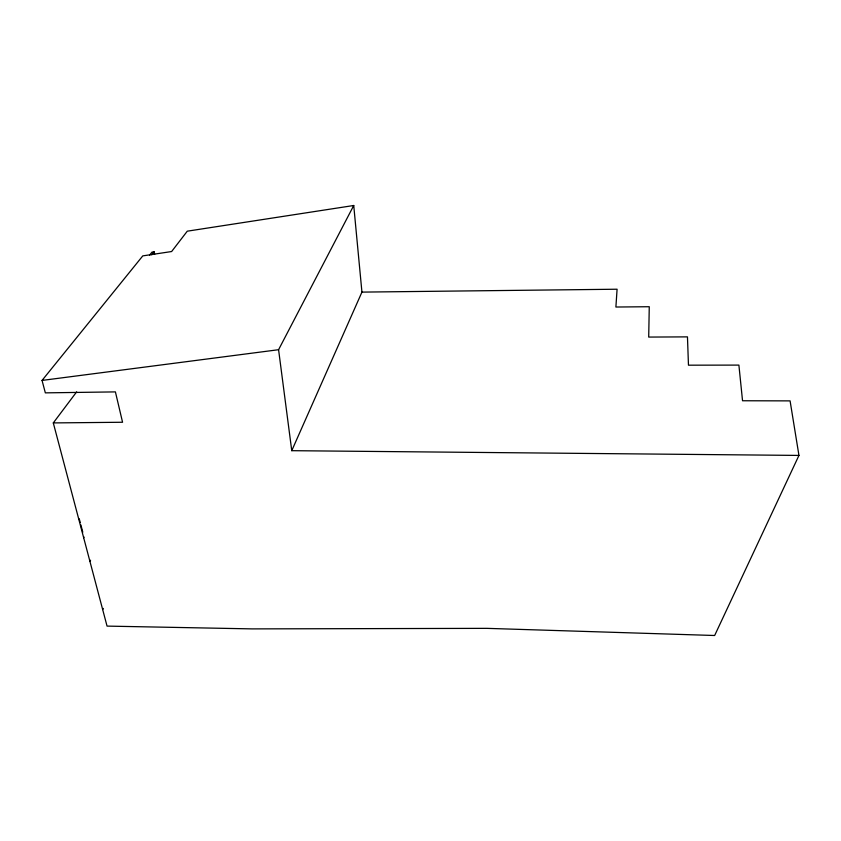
<?xml version="1.0" encoding="UTF-8"?>
<svg xmlns="http://www.w3.org/2000/svg" width="841" height="841" viewBox="0 0 841 841"><rect width="100%" height="100%" fill="white"/><g stroke="black" fill="none" stroke-linecap="round" stroke-linejoin="round"><path stroke-width="1.26" d="M798.95 455.423L291.753 450.681L361.935 292.111L353.735 205.498L187.28 231.18L171.627 251.533L142.781 255.885L42.05 380.426L45.34 392.863L115.406 391.895L122.565 422.256L53.298 422.918L107.049 626.103L252.153 628.889L486.897 628.353L714.65 635.502L798.95 455.423L790.088 400.884L742.54 400.758L738.892 365.099L688.464 365.183L687.465 336.873L648.705 337.073L649.263 306.723L615.896 307.028L617.084 289.22L361.935 292.111M291.753 450.681L278.581 349.709L353.735 205.498M102.676 609.557L103.317 608.432M89.913 561.315L90.576 560.222M83.669 537.735L84.079 537.084M78.833 519.433L79.243 518.792L80.21 522.45M53.298 422.918L76.657 391.864M151.727 254.791L154.113 251.795L154.649 254.36M149.593 255.117L151.99 252.121L154.113 251.795M42.05 380.426L278.581 349.709M80.862 524.889L82.786 532.206"/></g></svg>
